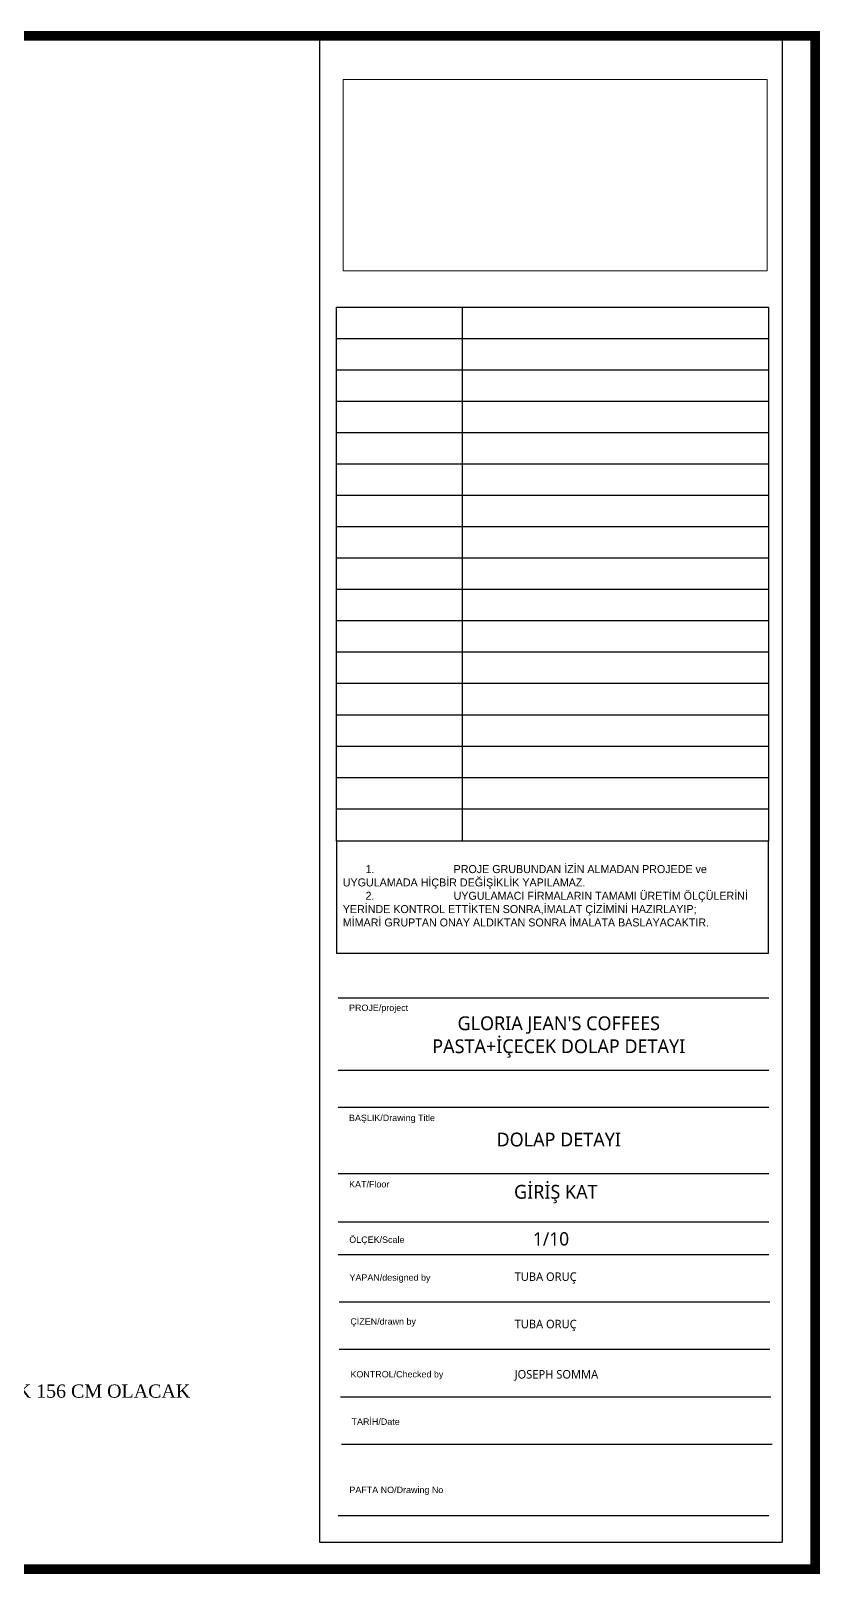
# Model space of a CAD drawing. Extents: x 58467 to 79089, y -33726 to -17391.
# Drawn here: x 70095 to 70393, y -17975 to -17391 of the extents above; entities that cross this region are included whole.
import ezdxf
from ezdxf.enums import TextEntityAlignment as Align

# ---------------------------------------------------------------- set-up
doc = ezdxf.new("R2010")
doc.units = 0
doc.header["$LTSCALE"] = 100
for name, color, linetype, lineweight in [('t_antet', 24, 'Continuous', 20), ('t_tarama', 252, 'Continuous', 15), ('t_yazı', 7, 'Continuous', 25)]:
    doc.layers.add(name, color=color, linetype=linetype, lineweight=lineweight)
doc.styles.add('ARIALT', font='arial.ttf', dxfattribs={"height": 10})
doc.styles.add('DC_TEXTSTYLE4', font='times.ttf', dxfattribs={"height": 0.2})
picture_1 = doc.add_image_def('image1.jpg', size_in_pixel=(1777, 803))

msp = doc.modelspace()

# ---------------------------------------------------------------- linework, layer by layer
at = {"color": 252}
for p, q in [((70204.08, -17393.1), (70204.08, -17962.86)), ((70379.08, -17393.1), (70379.08, -17962.86)), ((70204.08, -17962.86), (70379.08, -17962.86))]:
    msp.add_line(p, q, dxfattribs=at)
at = {"color": 250}
for p, q in [((70258.05, -17495.68), (70258.05, -17697.78)), ((70210.57, -17507.54), (70373.98, -17507.54)), ((70210.57, -17519.4), (70373.98, -17519.4)), ((70210.57, -17531.26), (70373.98, -17531.26)), ((70210.57, -17543.13), (70373.98, -17543.13)), ((70210.57, -17554.99), (70373.98, -17554.99)), ((70210.57, -17566.85), (70373.98, -17566.85)), ((70210.57, -17578.71), (70373.98, -17578.71)), ((70210.57, -17590.57), (70373.98, -17590.57)), ((70210.57, -17602.43), (70373.98, -17602.43)), ((70210.57, -17614.3), (70373.98, -17614.3)), ((70210.57, -17626.16), (70373.98, -17626.16)), ((70210.57, -17638.02), (70373.98, -17638.02)), ((70210.57, -17649.88), (70373.98, -17649.88)), ((70210.57, -17661.74), (70373.98, -17661.74)), ((70210.57, -17673.61), (70373.98, -17673.61)), ((70210.57, -17685.47), (70373.98, -17685.47)), ((70374.03, -17757.17), (70211.18, -17757.17)), ((70211.18, -17784.34), (70374.03, -17784.34)), ((70374.03, -17798.52), (70211.18, -17798.52)), ((70374.03, -17823.59), (70211.18, -17823.59)), ((70374.03, -17841.82), (70211.18, -17841.82)), ((70374.03, -17854.21), (70211.18, -17854.21)), ((70374.45, -17872.13), (70211.6, -17872.13)), ((70374.45, -17890.06), (70211.6, -17890.06)), ((70374.87, -17907.98), (70212.02, -17907.98)), ((70375.29, -17925.91), (70212.44, -17925.91)), ((70374.03, -17952.86), (70211.18, -17952.86))]:
    msp.add_line(p, q, dxfattribs=at)
at = {"color": 252, "const_width": 3.74}
msp.add_lwpolyline([(69551.16, -17973.1), (69551.16, -17393.1), (70391.58, -17393.1), (70391.58, -17973.1)], close=True, dxfattribs=at)
at = {"color": 250}
msp.add_lwpolyline([(70373.98, -17697.78), (70210.57, -17697.78), (70210.57, -17495.68), (70373.98, -17495.68)], close=True, dxfattribs=at)
msp.add_lwpolyline([(70210.57, -17697.78), (70210.57, -17740.15), (70373.98, -17740.15), (70373.98, -17697.78)], dxfattribs=at)

# ---------------------------------------------------------------- texts
at = {"style": 'DC_TEXTSTYLE4'}
msp.add_text('NOT: İÇECEK BÖLÜMÜN RAF YÜKSEKLİK BİLGİLERİ TEKRAR TEYİD EDİLECEKTİR.YÜKSEKLİK 156 CM OLACAK', height=5, dxfattribs=at).set_placement((69755.03, -17908.24, 0))
at = {"color": 250, "insert": (70212.93, -17718.4), "char_height": 3.0261, "width": 208.0648, "attachment_point": 4}
msp.add_mtext('\\pi-33.306,l41.912,t41.912;1.^IPROJE GRUBUNDAN İZİN ALMADAN PROJEDE ve \\P\\pi0,l0;UYGULAMADA HİÇBİR DEĞİŞİKLİK YAPILAMAZ.\\P\\pi-33.306,l41.912;2.^IUYGULAMACI FİRMALARIN TAMAMI ÜRETİM ÖLÇÜLERİNİ \\P\\pi0,l0;YERİNDE KONTROL ETTİKTEN SONRA,İMALAT ÇİZİMİNİ HAZIRLAYIP;\\PMİMARİ GRUPTAN ONAY ALDIKTAN SONRA İMALATA BASLAYACAKTIR.', dxfattribs=at)
at = {"color": 7}
for s, insert, char_height, width, attachment_point in [("{\\fLucida Sans Unicode|b0|i0|c162|p34;GLORIA JEAN'S COFFEES\\PPASTA+İÇECEK DOLAP DETAYI}", (70294.61, -17771.83), 5.218, 125.9017, 5), ('{\\fLucida Sans Unicode|b0|i0|c162|p34;GİRİŞ KAT}', (70293.5, -17831.23), 5.218, 131.9693, 5), ('{\\fLucida Sans Unicode|b0|i0|c162|p34;1/10}', (70291.69, -17848.19), 5.0261, 93.7265, 5), ('{\\fLucida Sans Unicode|b0|i0|c162|p34;TUBA ORUÇ}', (70277.91, -17862.99), 3.2167, 123.0319, 4), ('{\\fLucida Sans Unicode|b0|i0|c162|p34;TUBA ORUÇ}', (70277.91, -17880.91), 3.2167, 123.0319, 4), ('{\\fLucida Sans Unicode|b0|i0|c162|p34;JOSEPH SOMMA}', (70277.9, -17899.81), 3.2167, 123.0319, 4)]:
    msp.add_mtext(s, dxfattribs=dict(at, insert=insert, char_height=char_height, width=width, attachment_point=attachment_point))
at = {"layer": 't_antet', "insert": (70294.61, -17810.63), "char_height": 5.218, "width": 125.9017, "attachment_point": 5}
msp.add_mtext('{\\fLucida Sans Unicode|b0|i0|c162|p34;DOLAP DETAYI}', dxfattribs=at)
at = {"layer": 't_yazı', "style": 'ARIALT'}
msp.add_text('PAFTA NO/Drawing No', height=2.4204, dxfattribs=at).set_placement((70233.19, -17943.1), align=Align.MIDDLE_CENTER)
for s, insert, char_height, width, attachment_point in [('PROJE/project', (70226.48, -17759.54), 2.4204, 45.0192, 2), ('BAŞLIK/Drawing Title', (70231.53, -17801.18), 2.4204, 45.0192, 2), ('KAT/Floor', (70222.93, -17826.28), 2.42, 45.0192, 2), ('ÖLÇEK/Scale', (70225.81, -17847.25), 2.4204, 16.3503, 2), ('YAPAN/designed by', (70230.78, -17861.58), 2.4204, 45.0192, 2), ('ÇİZEN/drawn by', (70228.19, -17878.19), 2.4204, 45.0192, 2), ('KONTROL/Checked by', (70215.83, -17898.15), 2.4204, 40.4444, 1), ('TARİH/Date', (70216.25, -17916.08), 2.42, 40.4444, 1)]:
    msp.add_mtext(s, dxfattribs=dict(at, insert=insert, char_height=char_height, width=width, attachment_point=attachment_point))

# ---------------------------------------------------------------- pictures from other files: only their frames are drawn
at = {"layer": 't_tarama'}
image = msp.add_image(picture_1, insert=(70213.05, -17482.04), size_in_units=(160.37, 72.47), dxfattribs=at)
image.dxf.flags = 7

doc.saveas('drawing.dxf')
